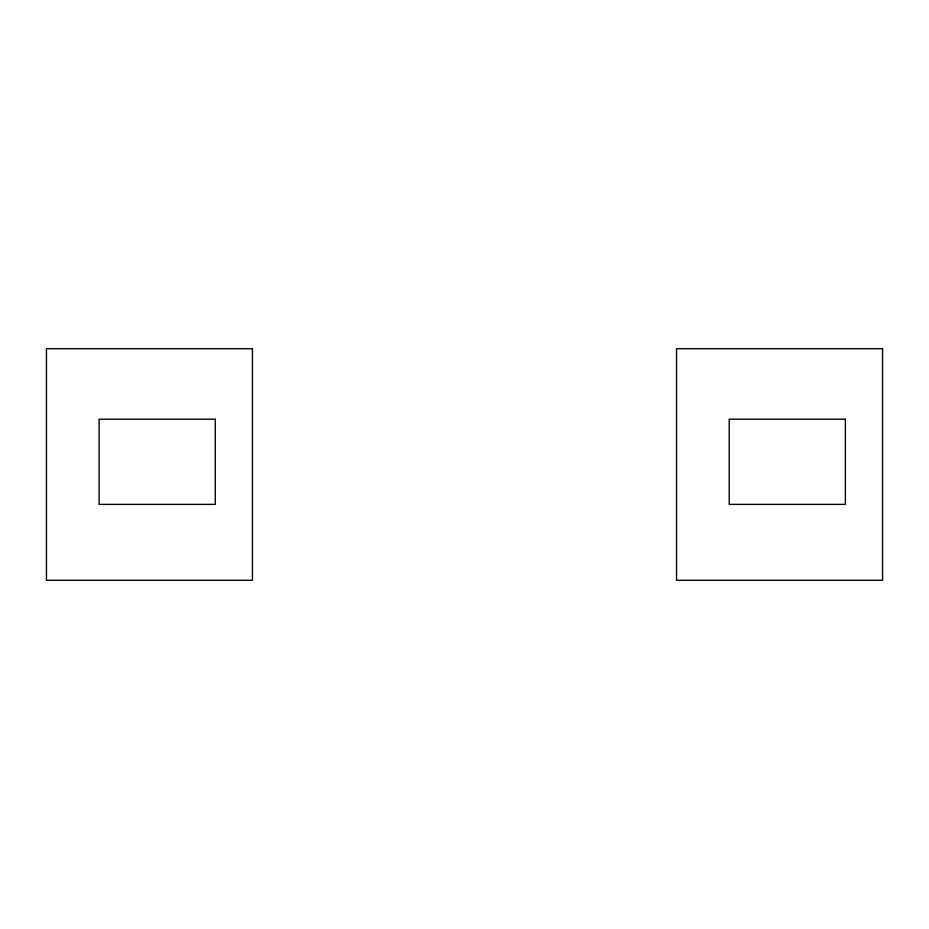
<?xml version="1.0" encoding="UTF-8"?>
<svg xmlns="http://www.w3.org/2000/svg" width="929" height="929" viewBox="0 0 929 929"><rect width="100%" height="100%" fill="white"/><g stroke="black" fill="none" stroke-linecap="round" stroke-linejoin="round"><path stroke-width="1.39" d="M252.456 348.723L46.45 348.723L46.45 580.277L252.456 580.277L252.456 348.723M882.55 348.723L676.544 348.723L676.544 580.277L882.55 580.277L882.55 348.723M215.284 419.2L99.113 419.2L99.113 504.389L215.284 504.389L215.284 419.2M845.378 419.2L729.207 419.2L729.207 504.389L845.378 504.389L845.378 419.2"/></g></svg>
